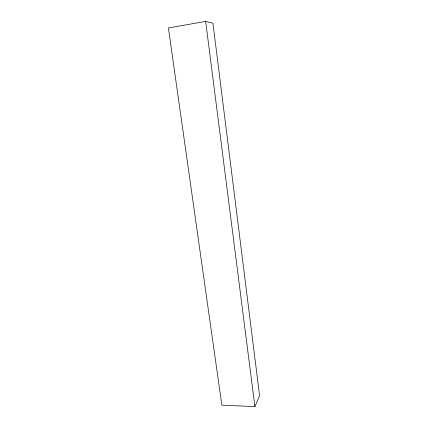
<?xml version="1.0" encoding="UTF-8"?>
<svg xmlns="http://www.w3.org/2000/svg" width="428" height="428" viewBox="0 0 428 428"><rect width="100%" height="100%" fill="white"/><g stroke="black" fill="none" stroke-linecap="round" stroke-linejoin="round"><path stroke-width="0.64" d="M254.906 406.6L259.603 395.777L212.93 23.155L205.665 21.4L168.397 27.943L221.859 405.145L254.906 406.6L205.665 21.4"/></g></svg>
